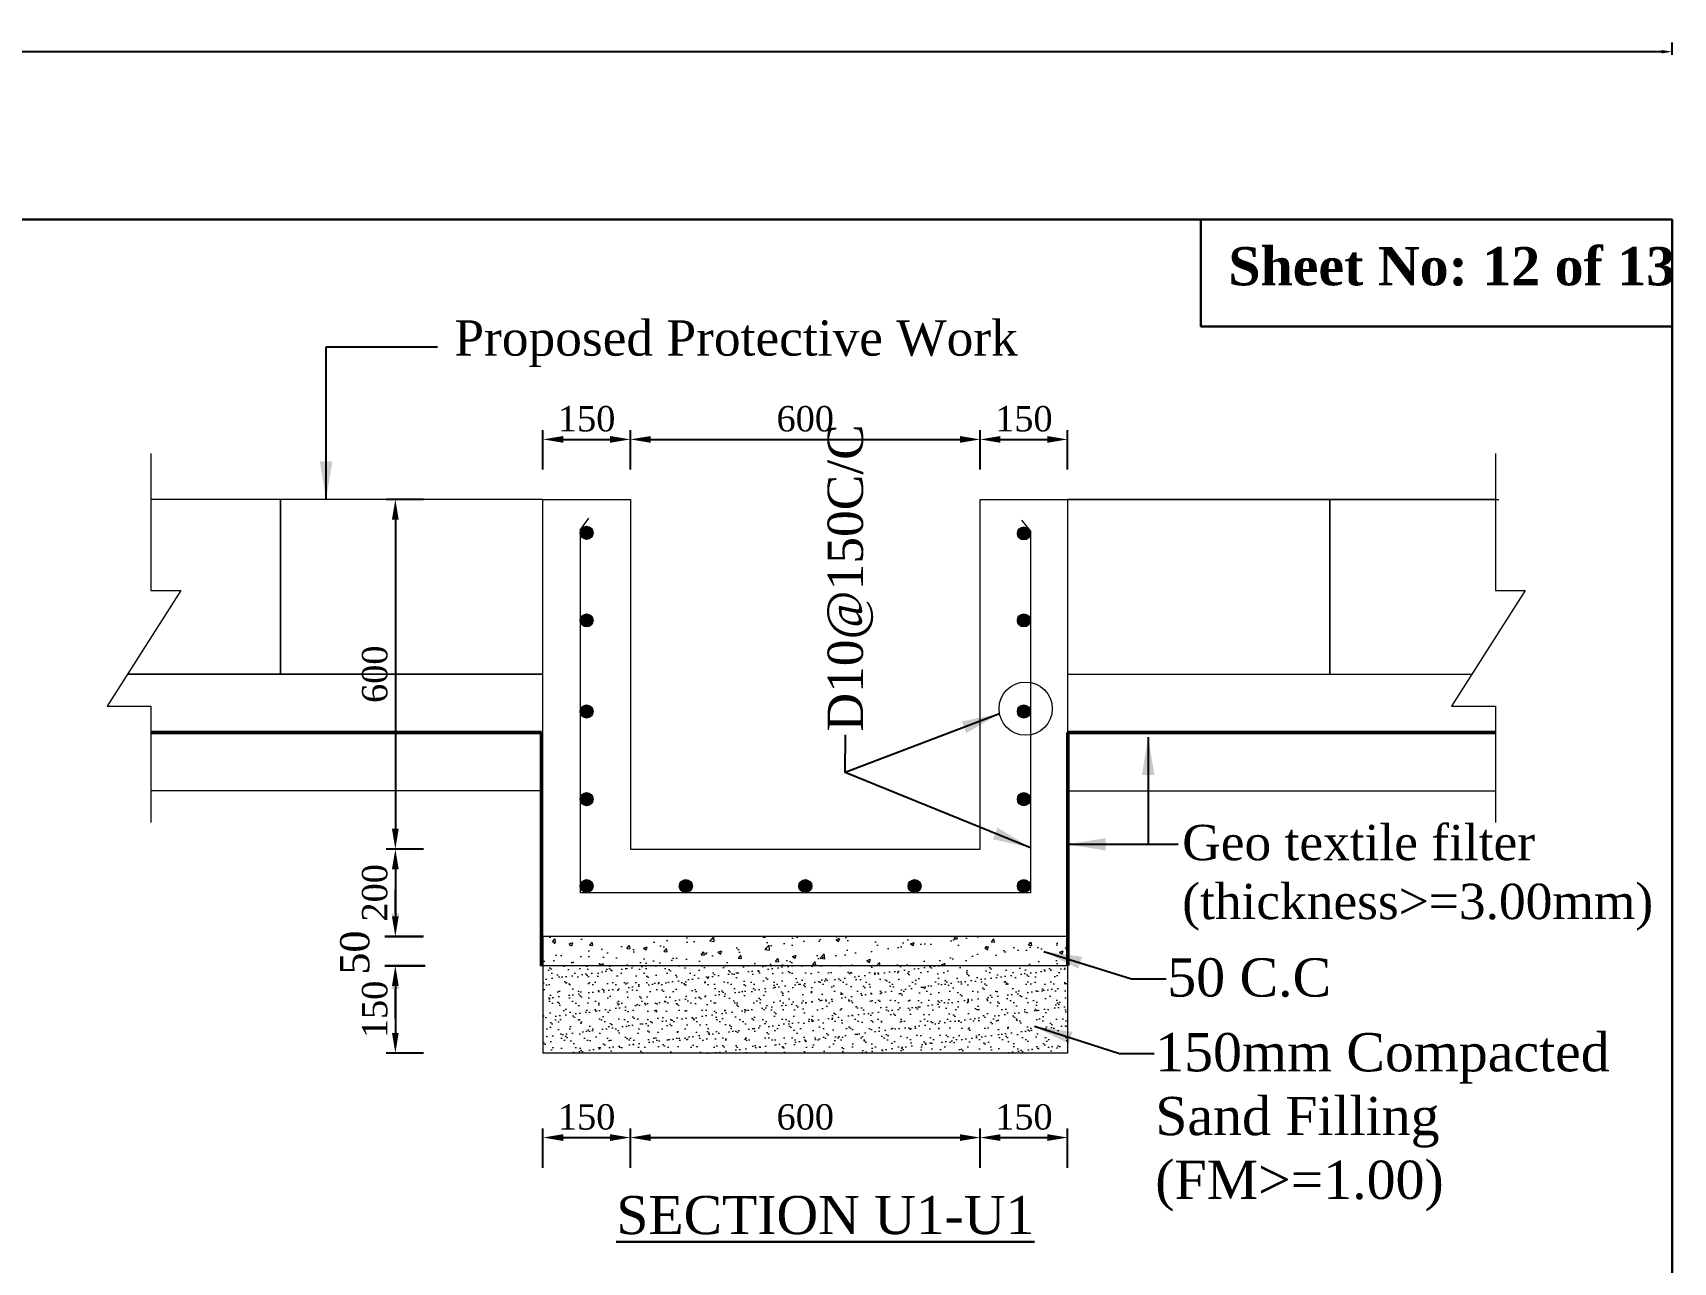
# Model space of a CAD drawing. Header units: metres. Extents: x -1354 to 3686, y -9962 to -7697.
# Drawn here: x 1560.1 to 1624.8, y -8952.7 to -8904.2 of the extents above; entities that cross this region are included whole.
import ezdxf

# ---------------------------------------------------------------- set-up
doc = ezdxf.new("R2010")
doc.units = ezdxf.units.M
doc.layers.add('Blocks', color=11, linetype='Continuous', lineweight=9)
doc.layers.add('LINE', color=7, linetype='Continuous')
doc.styles.get("Standard").update_dxf_attribs({"font": 'times.ttf'})
doc.dimstyles.get("Standard").update_dxf_attribs({"dimtxt": 0.5, "dimasz": 0.4075, "dimexe": 0.364, "dimexo": 0.219, "dimgap": 0.09, "dimtad": 0, "dimdec": 0, "dimlfac": 1000, "dimzin": 0, "dimdsep": 46, "dimtxsty": 'Standard', "dimcen": 0.09, "dimadec": 0, "dimazin": 0, "dimtfac": 1, "dimtdec": 0, "dimtofl": 0, "dimtmove": 0, "dimatfit": 3, "dimfxl": 1, "dimtolj": 1, "dimtzin": 0, "dimarcsym": 0})
pattern_1 = [(50, (1603.2644, -9579.1196), (1.4665866, -0.1283096), [0.1533525, -1.6868775]), (355, (1603.2644, -9579.1196), (-0.2837047, 1.538006), [0.122682, -1.349502]), (100.451, (1603.3866, -9579.1303), (1.182887, 1.4096893), [0.1303295, -1.4336245]), (46.1842, (1603.2644, -9578.7107), (2.1821863, -0.3384407), [0.230029, -2.530316]), (96.6356, (1603.4463, -9578.7389), (1.911104, 1.991776), [0.195494, -2.150437]), (351.184, (1603.2644, -9578.7107), (1.911107, 1.991772), [0.184023, -2.024253]), (21, (1603.4689, -9578.8129), (1.2204998, -0.8232374), [0.1533525, -1.6868775]), (326, (1603.4689, -9578.8129), (0.4975063, 1.482713), [0.122682, -1.349502]), (71.4514, (1603.5706, -9578.8815), (1.7180028, 0.659479), [0.1303295, -1.4336245]), (37.5, (1603.2644, -9579.1196), (0.02486326, 0.68066806), [0, -1.3331444, 0, -1.369949, 0, -1.3546137]), (7.5, (1603.2644, -9579.1196), (0.5378983, 0.8064536), [0, -0.7810754, 0, -1.3024739, 0, -0.51628675]), (327.5, (1602.80844, -9579.1196), (1.0915043, -0.0461164), [0, -0.511175, 0, -1.594866, 0, -2.1162645]), (317.5, (1602.604, -9579.1196), (1.1924399, 0.2046833), [0, -0.6645275, 0, -1.0591546, 0, -1.5028545])]
pattern_2 = [(37.5, (1603.2644, -9579.1196), (-0.01840036, 0.56282522), [0, -0.443992, 0, -0.49657, 0, -0.4746625]), (7.5, (1603.2644, -9579.1196), (0.5169518, 0.8243489), [0, -0.239522, 0, -0.400177, 0, -0.1533525]), (327.5, (1602.9051, -9579.1196), (0.90964123, 0.00165276), [0, -0.14605, 0, -0.52578, 0, -0.686435]), (317.5, (1602.9051, -9579.1196), (0.8780899, 0.2563687), [0, -0.073025, 0, -0.344678, 0, -0.394335])]

# ---------------------------------------------------------------- blocks, each defined once
blk = doc.blocks.new('*D191')
at = {"layer": 'Blocks', "color": 0, "lineweight": -2, "ltscale": 0.5}
for p, q in [((1433.036, -8905.081), (1433.036, -8904.597)), ((1624.794, -8905.081), (1624.794, -8904.597))]:
    blk.add_line(p, q, dxfattribs=at)
at = {"layer": 'Blocks', "color": 0, "linetype": 'ByBlock', "lineweight": -2, "ltscale": 0.5}
for p, q in [((1433.443, -8904.961), (1527.475, -8904.961)), ((1624.387, -8904.961), (1530.355, -8904.961))]:
    blk.add_line(p, q, dxfattribs=at)
at = {"layer": 'Blocks', "color": 0, "linetype": 'ByBlock', "lineweight": -3, "ltscale": 0.5}
for points in [[(1433.443, -8904.893), (1433.443, -8905.029), (1433.036, -8904.961)], [(1624.387, -8904.893), (1624.387, -8905.029), (1624.794, -8904.961)]]:
    blk.add_solid(points, dxfattribs=at)
at = {"layer": 'Defpoints', "color": 0, "linetype": 'ByBlock', "lineweight": -3, "ltscale": 0.5}
for p in [(1624.794, -8904.961), (1433.036, -8911.588), (1624.794, -8911.588)]:
    blk.add_point(p, dxfattribs=at)
at = {"layer": 'Blocks', "color": 0, "linetype": 'ByBlock', "lineweight": -2, "ltscale": 0.5, "insert": (1528.915, -8904.961), "char_height": 0.5, "attachment_point": 5}
blk.add_mtext('\\A1;191.76 m', dxfattribs=at)
blk = doc.blocks.new('*D192')
at = {"layer": 'Blocks', "color": 0, "lineweight": -2, "ltscale": 0.5}
for p, q in [((1580.245, -8921.451), (1580.245, -8919.895)), ((1581.045, -8920.259), (1582.895, -8920.259)), ((1583.695, -8921.451), (1583.695, -8919.895))]:
    blk.add_line(p, q, dxfattribs=at)
at = {"layer": 'Blocks', "color": 0, "lineweight": -3, "ltscale": 0.5}
for points in [[(1581.045, -8920.126), (1581.045, -8920.392), (1580.245, -8920.259)], [(1582.895, -8920.126), (1582.895, -8920.392), (1583.695, -8920.259)]]:
    blk.add_solid(points, dxfattribs=at)
at = {"layer": 'Defpoints', "color": 0, "lineweight": -3, "ltscale": 0.5}
for p in [(1583.695, -8920.259), (1580.245, -8921.67), (1583.695, -8921.67)]:
    blk.add_point(p, dxfattribs=at)
at = {"layer": 'Blocks', "color": 0, "lineweight": 30, "ltscale": 0.5, "insert": (1581.97, -8919.45), "char_height": 1, "attachment_point": 5}
blk.add_mtext('\\A1;150', dxfattribs=at)
blk = doc.blocks.new('*D193')
at = {"layer": 'Blocks', "color": 0, "lineweight": -2, "ltscale": 0.5}
for p, q in [((1597.495, -8921.451), (1597.495, -8919.895)), ((1598.295, -8920.259), (1600.145, -8920.259)), ((1600.945, -8921.451), (1600.945, -8919.895))]:
    blk.add_line(p, q, dxfattribs=at)
at = {"layer": 'Blocks', "color": 0, "lineweight": -3, "ltscale": 0.5}
for points in [[(1598.295, -8920.126), (1598.295, -8920.392), (1597.495, -8920.259)], [(1600.145, -8920.126), (1600.145, -8920.392), (1600.945, -8920.259)]]:
    blk.add_solid(points, dxfattribs=at)
at = {"layer": 'Defpoints', "color": 0, "lineweight": -3, "ltscale": 0.5}
for p in [(1600.945, -8920.259), (1597.495, -8921.67), (1600.945, -8921.67)]:
    blk.add_point(p, dxfattribs=at)
at = {"layer": 'Blocks', "color": 0, "lineweight": 30, "ltscale": 0.5, "insert": (1599.22, -8919.45), "char_height": 1, "attachment_point": 5}
blk.add_mtext('\\A1;150', dxfattribs=at)
blk = doc.blocks.new('*D194')
at = {"layer": 'Blocks', "color": 0, "lineweight": -2, "ltscale": 0.5}
for p, q in [((1583.695, -8921.451), (1583.695, -8919.895)), ((1584.495, -8920.259), (1596.695, -8920.259)), ((1597.495, -8921.451), (1597.495, -8919.895))]:
    blk.add_line(p, q, dxfattribs=at)
at = {"layer": 'Blocks', "color": 0, "lineweight": -3, "ltscale": 0.5}
for points in [[(1584.495, -8920.126), (1584.495, -8920.392), (1583.695, -8920.259)], [(1596.695, -8920.126), (1596.695, -8920.392), (1597.495, -8920.259)]]:
    blk.add_solid(points, dxfattribs=at)
at = {"layer": 'Defpoints', "color": 0, "lineweight": -3, "ltscale": 0.5}
for p in [(1597.495, -8920.259), (1583.695, -8921.67), (1597.495, -8921.67)]:
    blk.add_point(p, dxfattribs=at)
at = {"layer": 'Blocks', "color": 0, "lineweight": 30, "ltscale": 0.5, "insert": (1590.595, -8919.45), "char_height": 1, "attachment_point": 5}
blk.add_mtext('\\A1;600', dxfattribs=at)
blk = doc.blocks.new('*D195')
at = {"layer": 'Blocks', "color": 0, "lineweight": -2, "ltscale": 0.5}
for p, q in [((1575.537, -8922.625), (1574.058, -8922.625)), ((1574.422, -8923.425), (1574.422, -8935.625)), ((1575.537, -8936.425), (1574.058, -8936.425))]:
    blk.add_line(p, q, dxfattribs=at)
at = {"layer": 'Blocks', "color": 0, "lineweight": -3, "ltscale": 0.5}
for points in [[(1574.288, -8923.425), (1574.555, -8923.425), (1574.422, -8922.625)], [(1574.288, -8935.625), (1574.555, -8935.625), (1574.422, -8936.425)]]:
    blk.add_solid(points, dxfattribs=at)
at = {"layer": 'Defpoints', "color": 0, "lineweight": -3, "ltscale": 0.5}
for p in [(1575.756, -8922.625), (1574.422, -8936.425), (1575.756, -8936.425)]:
    blk.add_point(p, dxfattribs=at)
at = {"layer": 'Blocks', "color": 0, "lineweight": 30, "ltscale": 0.5, "insert": (1573.613, -8929.525), "char_height": 1, "attachment_point": 5, "rotation": 90}
blk.add_mtext('\\A1;600', dxfattribs=at)
blk = doc.blocks.new('*D196')
at = {"layer": 'Blocks', "color": 0, "lineweight": -2, "ltscale": 0.5}
for p, q in [((1575.537, -8936.425), (1574.058, -8936.425)), ((1574.422, -8937.225), (1574.422, -8939.075)), ((1575.537, -8939.875), (1574.058, -8939.875))]:
    blk.add_line(p, q, dxfattribs=at)
at = {"layer": 'Blocks', "color": 0, "lineweight": -3, "ltscale": 0.5}
for points in [[(1574.288, -8937.225), (1574.555, -8937.225), (1574.422, -8936.425)], [(1574.288, -8939.075), (1574.555, -8939.075), (1574.422, -8939.875)]]:
    blk.add_solid(points, dxfattribs=at)
at = {"layer": 'Defpoints', "color": 0, "lineweight": -3, "ltscale": 0.5}
for p in [(1575.756, -8936.425), (1574.422, -8939.875), (1575.756, -8939.875)]:
    blk.add_point(p, dxfattribs=at)
at = {"layer": 'Blocks', "color": 0, "lineweight": 30, "ltscale": 0.5, "insert": (1573.613, -8938.15), "char_height": 1, "attachment_point": 5, "rotation": 90}
blk.add_mtext('\\A1;200', dxfattribs=at)
blk = doc.blocks.new('*D197')
at = {"layer": 'Blocks', "color": 0, "lineweight": -2, "ltscale": 0.5}
for p, q in [((1580.245, -8949), (1580.245, -8947.443)), ((1583.695, -8949), (1583.695, -8947.443)), ((1581.045, -8947.807), (1582.895, -8947.807))]:
    blk.add_line(p, q, dxfattribs=at)
at = {"layer": 'Blocks', "color": 0, "lineweight": -3, "ltscale": 0.5}
for points in [[(1581.045, -8947.674), (1581.045, -8947.941), (1580.245, -8947.807)], [(1582.895, -8947.674), (1582.895, -8947.941), (1583.695, -8947.807)]]:
    blk.add_solid(points, dxfattribs=at)
at = {"layer": 'Defpoints', "color": 0, "lineweight": -3, "ltscale": 0.5}
for p in [(1583.695, -8947.807), (1580.245, -8949.219), (1583.695, -8949.219)]:
    blk.add_point(p, dxfattribs=at)
at = {"layer": 'Blocks', "color": 0, "lineweight": 30, "ltscale": 0.5, "insert": (1581.97, -8946.999), "char_height": 1, "attachment_point": 5}
blk.add_mtext('\\A1;150', dxfattribs=at)
blk = doc.blocks.new('*D198')
at = {"layer": 'Blocks', "color": 0, "lineweight": -2, "ltscale": 0.5}
for p, q in [((1597.495, -8949), (1597.495, -8947.443)), ((1600.945, -8949), (1600.945, -8947.443)), ((1598.295, -8947.807), (1600.145, -8947.807))]:
    blk.add_line(p, q, dxfattribs=at)
at = {"layer": 'Blocks', "color": 0, "lineweight": -3, "ltscale": 0.5}
for points in [[(1598.295, -8947.674), (1598.295, -8947.941), (1597.495, -8947.807)], [(1600.145, -8947.674), (1600.145, -8947.941), (1600.945, -8947.807)]]:
    blk.add_solid(points, dxfattribs=at)
at = {"layer": 'Defpoints', "color": 0, "lineweight": -3, "ltscale": 0.5}
for p in [(1600.945, -8947.807), (1597.495, -8949.219), (1600.945, -8949.219)]:
    blk.add_point(p, dxfattribs=at)
at = {"layer": 'Blocks', "color": 0, "lineweight": 30, "ltscale": 0.5, "insert": (1599.22, -8946.999), "char_height": 1, "attachment_point": 5}
blk.add_mtext('\\A1;150', dxfattribs=at)
blk = doc.blocks.new('*D199')
at = {"layer": 'Blocks', "color": 0, "lineweight": -2, "ltscale": 0.5}
for p, q in [((1583.695, -8949), (1583.695, -8947.443)), ((1597.495, -8949), (1597.495, -8947.443)), ((1584.495, -8947.807), (1596.695, -8947.807))]:
    blk.add_line(p, q, dxfattribs=at)
at = {"layer": 'Blocks', "color": 0, "lineweight": -3, "ltscale": 0.5}
for points in [[(1584.495, -8947.674), (1584.495, -8947.941), (1583.695, -8947.807)], [(1596.695, -8947.674), (1596.695, -8947.941), (1597.495, -8947.807)]]:
    blk.add_solid(points, dxfattribs=at)
at = {"layer": 'Defpoints', "color": 0, "lineweight": -3, "ltscale": 0.5}
for p in [(1597.495, -8947.807), (1583.695, -8949.219), (1597.495, -8949.219)]:
    blk.add_point(p, dxfattribs=at)
at = {"layer": 'Blocks', "color": 0, "lineweight": 30, "ltscale": 0.5, "insert": (1590.595, -8946.999), "char_height": 1, "attachment_point": 5}
blk.add_mtext('\\A1;600', dxfattribs=at)
blk = doc.blocks.new('*D200')
at = {"layer": 'Blocks', "color": 0, "lineweight": -2, "ltscale": 0.5}
for p, q in [((1575.537, -8941.025), (1574.058, -8941.025)), ((1574.422, -8941.825), (1574.422, -8943.675)), ((1575.537, -8944.475), (1574.058, -8944.475))]:
    blk.add_line(p, q, dxfattribs=at)
at = {"layer": 'Blocks', "color": 0, "lineweight": -3, "ltscale": 0.5}
for points in [[(1574.288, -8941.825), (1574.555, -8941.825), (1574.422, -8941.025)], [(1574.288, -8943.675), (1574.555, -8943.675), (1574.422, -8944.475)]]:
    blk.add_solid(points, dxfattribs=at)
at = {"layer": 'Defpoints', "color": 0, "lineweight": -3, "ltscale": 0.5}
for p in [(1575.756, -8941.025), (1574.422, -8944.475), (1575.756, -8944.475)]:
    blk.add_point(p, dxfattribs=at)
at = {"layer": 'Blocks', "color": 0, "lineweight": 30, "ltscale": 0.5, "insert": (1573.613, -8942.75), "char_height": 1, "attachment_point": 5, "rotation": 90}
blk.add_mtext('\\A1;150', dxfattribs=at)
blk = doc.blocks.new('*D318')
at = {"layer": 'Blocks', "color": 0, "lineweight": -2, "ltscale": 0.5}
for p, q in [((1433.036, -8905.081), (1433.036, -8904.597)), ((1624.794, -8905.081), (1624.794, -8904.597))]:
    blk.add_line(p, q, dxfattribs=at)
at = {"layer": 'Blocks', "color": 0, "linetype": 'ByBlock', "lineweight": -2, "ltscale": 0.5}
for p, q in [((1433.443, -8904.961), (1527.475, -8904.961)), ((1624.387, -8904.961), (1530.355, -8904.961))]:
    blk.add_line(p, q, dxfattribs=at)
at = {"layer": 'Blocks', "color": 0, "linetype": 'ByBlock', "lineweight": -3, "ltscale": 0.5}
for points in [[(1433.443, -8904.893), (1433.443, -8905.029), (1433.036, -8904.961)], [(1624.387, -8904.893), (1624.387, -8905.029), (1624.794, -8904.961)]]:
    blk.add_solid(points, dxfattribs=at)
at = {"layer": 'Defpoints', "color": 0, "linetype": 'ByBlock', "lineweight": -3, "ltscale": 0.5}
for p in [(1624.794, -8904.961), (1433.036, -8911.588), (1624.794, -8911.588)]:
    blk.add_point(p, dxfattribs=at)
at = {"layer": 'Blocks', "color": 0, "linetype": 'ByBlock', "lineweight": -2, "ltscale": 0.5, "insert": (1528.915, -8904.961), "char_height": 0.5, "attachment_point": 5}
blk.add_mtext('\\A1;191.76 m', dxfattribs=at)
blk = doc.blocks.new('*D319')
at = {"layer": 'Blocks', "color": 0, "lineweight": -2, "ltscale": 0.5}
for p, q in [((1580.245, -8921.451), (1580.245, -8919.895)), ((1581.045, -8920.259), (1582.895, -8920.259)), ((1583.695, -8921.451), (1583.695, -8919.895))]:
    blk.add_line(p, q, dxfattribs=at)
at = {"layer": 'Blocks', "color": 0, "lineweight": -3, "ltscale": 0.5}
for points in [[(1581.045, -8920.126), (1581.045, -8920.392), (1580.245, -8920.259)], [(1582.895, -8920.126), (1582.895, -8920.392), (1583.695, -8920.259)]]:
    blk.add_solid(points, dxfattribs=at)
at = {"layer": 'Defpoints', "color": 0, "lineweight": -3, "ltscale": 0.5}
for p in [(1583.695, -8920.259), (1580.245, -8921.67), (1583.695, -8921.67)]:
    blk.add_point(p, dxfattribs=at)
at = {"layer": 'Blocks', "color": 0, "lineweight": 30, "ltscale": 0.5, "insert": (1581.97, -8919.45), "char_height": 1, "attachment_point": 5}
blk.add_mtext('\\A1;150', dxfattribs=at)
blk = doc.blocks.new('*D320')
at = {"layer": 'Blocks', "color": 0, "lineweight": -2, "ltscale": 0.5}
for p, q in [((1597.495, -8921.451), (1597.495, -8919.895)), ((1598.295, -8920.259), (1600.145, -8920.259)), ((1600.945, -8921.451), (1600.945, -8919.895))]:
    blk.add_line(p, q, dxfattribs=at)
at = {"layer": 'Blocks', "color": 0, "lineweight": -3, "ltscale": 0.5}
for points in [[(1598.295, -8920.126), (1598.295, -8920.392), (1597.495, -8920.259)], [(1600.145, -8920.126), (1600.145, -8920.392), (1600.945, -8920.259)]]:
    blk.add_solid(points, dxfattribs=at)
at = {"layer": 'Defpoints', "color": 0, "lineweight": -3, "ltscale": 0.5}
for p in [(1600.945, -8920.259), (1597.495, -8921.67), (1600.945, -8921.67)]:
    blk.add_point(p, dxfattribs=at)
at = {"layer": 'Blocks', "color": 0, "lineweight": 30, "ltscale": 0.5, "insert": (1599.22, -8919.45), "char_height": 1, "attachment_point": 5}
blk.add_mtext('\\A1;150', dxfattribs=at)
blk = doc.blocks.new('*D321')
at = {"layer": 'Blocks', "color": 0, "lineweight": -2, "ltscale": 0.5}
for p, q in [((1583.695, -8921.451), (1583.695, -8919.895)), ((1584.495, -8920.259), (1596.695, -8920.259)), ((1597.495, -8921.451), (1597.495, -8919.895))]:
    blk.add_line(p, q, dxfattribs=at)
at = {"layer": 'Blocks', "color": 0, "lineweight": -3, "ltscale": 0.5}
for points in [[(1584.495, -8920.126), (1584.495, -8920.392), (1583.695, -8920.259)], [(1596.695, -8920.126), (1596.695, -8920.392), (1597.495, -8920.259)]]:
    blk.add_solid(points, dxfattribs=at)
at = {"layer": 'Defpoints', "color": 0, "lineweight": -3, "ltscale": 0.5}
for p in [(1597.495, -8920.259), (1583.695, -8921.67), (1597.495, -8921.67)]:
    blk.add_point(p, dxfattribs=at)
at = {"layer": 'Blocks', "color": 0, "lineweight": 30, "ltscale": 0.5, "insert": (1590.595, -8919.45), "char_height": 1, "attachment_point": 5}
blk.add_mtext('\\A1;600', dxfattribs=at)
blk = doc.blocks.new('*D322')
at = {"layer": 'Blocks', "color": 0, "lineweight": -2, "ltscale": 0.5}
for p, q in [((1575.537, -8922.625), (1574.058, -8922.625)), ((1574.422, -8923.425), (1574.422, -8935.625)), ((1575.537, -8936.425), (1574.058, -8936.425))]:
    blk.add_line(p, q, dxfattribs=at)
at = {"layer": 'Blocks', "color": 0, "lineweight": -3, "ltscale": 0.5}
for points in [[(1574.288, -8923.425), (1574.555, -8923.425), (1574.422, -8922.625)], [(1574.288, -8935.625), (1574.555, -8935.625), (1574.422, -8936.425)]]:
    blk.add_solid(points, dxfattribs=at)
at = {"layer": 'Defpoints', "color": 0, "lineweight": -3, "ltscale": 0.5}
for p in [(1575.756, -8922.625), (1574.422, -8936.425), (1575.756, -8936.425)]:
    blk.add_point(p, dxfattribs=at)
at = {"layer": 'Blocks', "color": 0, "lineweight": 30, "ltscale": 0.5, "insert": (1573.613, -8929.525), "char_height": 1, "attachment_point": 5, "rotation": 90}
blk.add_mtext('\\A1;600', dxfattribs=at)
blk = doc.blocks.new('*D323')
at = {"layer": 'Blocks', "color": 0, "lineweight": -2, "ltscale": 0.5}
for p, q in [((1575.537, -8936.425), (1574.058, -8936.425)), ((1574.422, -8937.225), (1574.422, -8939.075)), ((1575.537, -8939.875), (1574.058, -8939.875))]:
    blk.add_line(p, q, dxfattribs=at)
at = {"layer": 'Blocks', "color": 0, "lineweight": -3, "ltscale": 0.5}
for points in [[(1574.288, -8937.225), (1574.555, -8937.225), (1574.422, -8936.425)], [(1574.288, -8939.075), (1574.555, -8939.075), (1574.422, -8939.875)]]:
    blk.add_solid(points, dxfattribs=at)
at = {"layer": 'Defpoints', "color": 0, "lineweight": -3, "ltscale": 0.5}
for p in [(1575.756, -8936.425), (1574.422, -8939.875), (1575.756, -8939.875)]:
    blk.add_point(p, dxfattribs=at)
at = {"layer": 'Blocks', "color": 0, "lineweight": 30, "ltscale": 0.5, "insert": (1573.613, -8938.15), "char_height": 1, "attachment_point": 5, "rotation": 90}
blk.add_mtext('\\A1;200', dxfattribs=at)
blk = doc.blocks.new('*D324')
at = {"layer": 'Blocks', "color": 0, "lineweight": -2, "ltscale": 0.5}
for p, q in [((1580.245, -8949), (1580.245, -8947.443)), ((1583.695, -8949), (1583.695, -8947.443)), ((1581.045, -8947.807), (1582.895, -8947.807))]:
    blk.add_line(p, q, dxfattribs=at)
at = {"layer": 'Blocks', "color": 0, "lineweight": -3, "ltscale": 0.5}
for points in [[(1581.045, -8947.674), (1581.045, -8947.941), (1580.245, -8947.807)], [(1582.895, -8947.674), (1582.895, -8947.941), (1583.695, -8947.807)]]:
    blk.add_solid(points, dxfattribs=at)
at = {"layer": 'Defpoints', "color": 0, "lineweight": -3, "ltscale": 0.5}
for p in [(1583.695, -8947.807), (1580.245, -8949.219), (1583.695, -8949.219)]:
    blk.add_point(p, dxfattribs=at)
at = {"layer": 'Blocks', "color": 0, "lineweight": 30, "ltscale": 0.5, "insert": (1581.97, -8946.999), "char_height": 1, "attachment_point": 5}
blk.add_mtext('\\A1;150', dxfattribs=at)
blk = doc.blocks.new('*D325')
at = {"layer": 'Blocks', "color": 0, "lineweight": -2, "ltscale": 0.5}
for p, q in [((1597.495, -8949), (1597.495, -8947.443)), ((1600.945, -8949), (1600.945, -8947.443)), ((1598.295, -8947.807), (1600.145, -8947.807))]:
    blk.add_line(p, q, dxfattribs=at)
at = {"layer": 'Blocks', "color": 0, "lineweight": -3, "ltscale": 0.5}
for points in [[(1598.295, -8947.674), (1598.295, -8947.941), (1597.495, -8947.807)], [(1600.145, -8947.674), (1600.145, -8947.941), (1600.945, -8947.807)]]:
    blk.add_solid(points, dxfattribs=at)
at = {"layer": 'Defpoints', "color": 0, "lineweight": -3, "ltscale": 0.5}
for p in [(1600.945, -8947.807), (1597.495, -8949.219), (1600.945, -8949.219)]:
    blk.add_point(p, dxfattribs=at)
at = {"layer": 'Blocks', "color": 0, "lineweight": 30, "ltscale": 0.5, "insert": (1599.22, -8946.999), "char_height": 1, "attachment_point": 5}
blk.add_mtext('\\A1;150', dxfattribs=at)
blk = doc.blocks.new('*D326')
at = {"layer": 'Blocks', "color": 0, "lineweight": -2, "ltscale": 0.5}
for p, q in [((1583.695, -8949), (1583.695, -8947.443)), ((1597.495, -8949), (1597.495, -8947.443)), ((1584.495, -8947.807), (1596.695, -8947.807))]:
    blk.add_line(p, q, dxfattribs=at)
at = {"layer": 'Blocks', "color": 0, "lineweight": -3, "ltscale": 0.5}
for points in [[(1584.495, -8947.674), (1584.495, -8947.941), (1583.695, -8947.807)], [(1596.695, -8947.674), (1596.695, -8947.941), (1597.495, -8947.807)]]:
    blk.add_solid(points, dxfattribs=at)
at = {"layer": 'Defpoints', "color": 0, "lineweight": -3, "ltscale": 0.5}
for p in [(1597.495, -8947.807), (1583.695, -8949.219), (1597.495, -8949.219)]:
    blk.add_point(p, dxfattribs=at)
at = {"layer": 'Blocks', "color": 0, "lineweight": 30, "ltscale": 0.5, "insert": (1590.595, -8946.999), "char_height": 1, "attachment_point": 5}
blk.add_mtext('\\A1;600', dxfattribs=at)
blk = doc.blocks.new('*D327')
at = {"layer": 'Blocks', "color": 0, "lineweight": -2, "ltscale": 0.5}
for p, q in [((1575.537, -8941.025), (1574.058, -8941.025)), ((1574.422, -8941.825), (1574.422, -8943.675)), ((1575.537, -8944.475), (1574.058, -8944.475))]:
    blk.add_line(p, q, dxfattribs=at)
at = {"layer": 'Blocks', "color": 0, "lineweight": -3, "ltscale": 0.5}
for points in [[(1574.288, -8941.825), (1574.555, -8941.825), (1574.422, -8941.025)], [(1574.288, -8943.675), (1574.555, -8943.675), (1574.422, -8944.475)]]:
    blk.add_solid(points, dxfattribs=at)
at = {"layer": 'Defpoints', "color": 0, "lineweight": -3, "ltscale": 0.5}
for p in [(1575.756, -8941.025), (1574.422, -8944.475), (1575.756, -8944.475)]:
    blk.add_point(p, dxfattribs=at)
at = {"layer": 'Blocks', "color": 0, "lineweight": 30, "ltscale": 0.5, "insert": (1573.613, -8942.75), "char_height": 1, "attachment_point": 5, "rotation": 90}
blk.add_mtext('\\A1;150', dxfattribs=at)

msp = doc.modelspace()

# ---------------------------------------------------------------- hatches: boundary and pattern name
at = {"layer": 'Blocks', "lineweight": 13, "ltscale": 0.05}
for points in [[(1581.71284, -8923.945282, 1), (1582.227195, -8923.945282, 1)], [(1581.71284, -8923.945282, 1), (1582.227195, -8923.945282, 1)], [(1598.96284, -8923.967251, 1), (1599.477195, -8923.967251, 1)], [(1598.96284, -8923.967251, 1), (1599.477195, -8923.967251, 1)], [(1581.71284, -8927.39843, 1), (1582.227195, -8927.39843, 1)], [(1581.71284, -8927.39843, 1), (1582.227195, -8927.39843, 1)], [(1598.96284, -8927.39843, 1), (1599.477195, -8927.39843, 1)], [(1598.96284, -8927.39843, 1), (1599.477195, -8927.39843, 1)], [(1581.71284, -8930.995163, 1), (1582.227195, -8930.995163, 1)], [(1581.71284, -8930.995163, 1), (1582.227195, -8930.995163, 1)], [(1598.96284, -8930.995163, 1), (1599.477195, -8930.995163, 1)], [(1598.96284, -8930.995163, 1), (1599.477195, -8930.995163, 1)], [(1581.71284, -8934.45458, 1), (1582.227195, -8934.45458, 1)], [(1581.71284, -8934.45458, 1), (1582.227195, -8934.45458, 1)], [(1598.96284, -8934.45458, 1), (1599.477195, -8934.45458, 1)], [(1598.96284, -8934.45458, 1), (1599.477195, -8934.45458, 1)], [(1581.71284, -8937.881337, 1), (1582.227195, -8937.881337, 1)], [(1581.71284, -8937.881337, 1), (1582.227195, -8937.881337, 1)], [(1585.62631, -8937.881337, 1), (1586.140665, -8937.881337, 1)], [(1585.62631, -8937.881337, 1), (1586.140665, -8937.881337, 1)], [(1590.340838, -8937.881337, 1), (1590.855193, -8937.881337, 1)], [(1590.340838, -8937.881337, 1), (1590.855193, -8937.881337, 1)], [(1594.652016, -8937.881337, 1), (1595.166371, -8937.881337, 1)], [(1594.652016, -8937.881337, 1), (1595.166371, -8937.881337, 1)], [(1598.96284, -8937.881337, 1), (1599.477195, -8937.881337, 1)], [(1598.96284, -8937.881337, 1), (1599.477195, -8937.881337, 1)]]:
    msp.add_hatch(color=0, dxfattribs=at).paths.add_polyline_path(points)
at = {"layer": 'Blocks', "lineweight": 5, "ltscale": 0.05}
h = msp.add_hatch(dxfattribs=at)
h.set_pattern_fill('AR-CONC', color=0, scale=0.00805, style=0)
h.set_pattern_definition(pattern_1)
h.paths.add_polyline_path([(1580.245017, -8941.025328), (1600.945017, -8941.025328), (1600.945017, -8939.875328), (1580.245017, -8939.875328)])
h = msp.add_hatch(dxfattribs=at)
h.set_pattern_fill('AR-CONC', color=0, scale=0.00805, style=0)
h.set_pattern_definition(pattern_1)
h.paths.add_polyline_path([(1580.245017, -8941.025328), (1600.945017, -8941.025328), (1600.945017, -8939.875328), (1580.245017, -8939.875328)])
h = msp.add_hatch(dxfattribs=at)
h.set_pattern_fill('AR-SAND', color=0, scale=0.0115, style=0)
h.set_pattern_definition(pattern_2)
h.paths.add_polyline_path([(1580.245017, -8944.475328), (1600.945017, -8944.475328), (1600.945017, -8941.025328), (1580.245017, -8941.025328)])
h = msp.add_hatch(dxfattribs=at)
h.set_pattern_fill('AR-SAND', color=0, scale=0.0115, style=0)
h.set_pattern_definition(pattern_2)
h.paths.add_polyline_path([(1580.245017, -8944.475328), (1600.945017, -8944.475328), (1600.945017, -8941.025328), (1580.245017, -8941.025328)])

# ---------------------------------------------------------------- linework, layer by layer
at = {"color": 7, "linetype": 'ByBlock', "lineweight": 30}
msp.add_lwpolyline([(1624.794109, -8911.588288), (1606.204581, -8911.588288), (1606.204581, -8915.801385), (1624.794109, -8915.801385)], close=True, dxfattribs=at)
msp.add_lwpolyline([(1624.794109, -8911.588288), (1606.204581, -8911.588288), (1606.204581, -8915.801385), (1624.794109, -8915.801385)], close=True, dxfattribs=at)
at = {"layer": 'Blocks', "color": 0, "lineweight": 13, "ltscale": 0.05}
for p, q in [((1580.245017, -8922.625328), (1564.780808, -8922.625328)), ((1580.245017, -8922.625328), (1564.780808, -8922.625328)), ((1580.245017, -8939.875328), (1580.245017, -8922.625328)), ((1580.245017, -8922.625328), (1583.695017, -8922.625328)), ((1580.245017, -8939.875328), (1580.245017, -8922.625328)), ((1580.245017, -8922.625328), (1583.695017, -8922.625328)), ((1583.695017, -8922.625328), (1583.695017, -8936.425328)), ((1583.695017, -8922.625328), (1583.695017, -8936.425328)), ((1597.495017, -8936.425328), (1597.495017, -8922.625328)), ((1597.495017, -8922.625328), (1600.945017, -8922.625328)), ((1597.495017, -8936.425328), (1597.495017, -8922.625328)), ((1597.495017, -8922.625328), (1600.945017, -8922.625328)), ((1600.945017, -8922.625328), (1600.945017, -8939.875328)), ((1600.945017, -8922.625328), (1617.953714, -8922.625328)), ((1600.945017, -8922.625328), (1600.945017, -8939.875328)), ((1600.945017, -8922.625328), (1617.953714, -8922.625328)), ((1581.71284, -8923.839999), (1582.05829, -8923.372822)), ((1581.71284, -8923.839999), (1582.05829, -8923.372822)), ((1599.477195, -8923.864214), (1599.143486, -8923.447924)), ((1599.477195, -8923.864214), (1599.143486, -8923.447924)), ((1580.245017, -8929.525328), (1563.850938, -8929.525328)), ((1580.245017, -8929.525328), (1563.850938, -8929.525328)), ((1600.945017, -8929.525328), (1616.893959, -8929.525328)), ((1600.945017, -8929.525328), (1616.893959, -8929.525328)), ((1580.245017, -8934.125328), (1564.780808, -8934.125328)), ((1580.245017, -8934.125328), (1564.780808, -8934.125328)), ((1600.945017, -8934.125328), (1617.82383, -8934.125328)), ((1600.945017, -8934.125328), (1617.82383, -8934.125328)), ((1583.695017, -8936.425328), (1597.495017, -8936.425328)), ((1583.695017, -8936.425328), (1597.495017, -8936.425328)), ((1600.945017, -8939.875328), (1580.245017, -8939.875328)), ((1580.245017, -8939.875328), (1580.245017, -8941.025328)), ((1600.945017, -8939.875328), (1580.245017, -8939.875328)), ((1580.245017, -8939.875328), (1580.245017, -8941.025328)), ((1600.945017, -8939.875328), (1600.945017, -8941.025328)), ((1600.945017, -8939.875328), (1600.945017, -8941.025328)), ((1600.945017, -8941.025328), (1580.245017, -8941.025328)), ((1580.245017, -8941.025328), (1580.245017, -8944.475328)), ((1600.945017, -8941.025328), (1580.245017, -8941.025328)), ((1580.245017, -8941.025328), (1580.245017, -8944.475328)), ((1600.945017, -8941.025328), (1600.945017, -8944.475328)), ((1600.945017, -8941.025328), (1600.945017, -8944.475328)), ((1600.945017, -8944.475328), (1580.245017, -8944.475328)), ((1600.945017, -8944.475328), (1580.245017, -8944.475328))]:
    msp.add_line(p, q, dxfattribs=at)
at = {"layer": 'Blocks', "color": 0, "lineweight": 20, "ltscale": 0.05}
for p, q in [((1581.71284, -8923.839999), (1581.71284, -8938.150328)), ((1581.71284, -8923.839999), (1581.71284, -8938.150328)), ((1599.477195, -8923.864214), (1599.477195, -8938.150328)), ((1599.477195, -8923.864214), (1599.477195, -8938.150328)), ((1599.477195, -8938.150328), (1581.71284, -8938.150328)), ((1599.477195, -8938.150328), (1581.71284, -8938.150328))]:
    msp.add_line(p, q, dxfattribs=at)
at = {"layer": 'Blocks', "color": 0, "lineweight": 50, "ltscale": 0.05}
for p, q in [((1580.192651, -8931.825328), (1564.780808, -8931.825328)), ((1580.192651, -8931.825328), (1564.780808, -8931.825328)), ((1580.192651, -8931.825328), (1580.192651, -8941.039552)), ((1580.192651, -8931.825328), (1580.192651, -8941.039552)), ((1600.952299, -8931.825328), (1617.82383, -8931.825328)), ((1600.952299, -8931.825328), (1600.952299, -8941.023409)), ((1600.952299, -8931.825328), (1617.82383, -8931.825328)), ((1600.952299, -8931.825328), (1600.952299, -8941.023409))]:
    msp.add_line(p, q, dxfattribs=at)
at = {"layer": 'Blocks', "color": 0, "lineweight": 30, "ltscale": 0.5}
for p, q in [((1574.421719, -8938.955328), (1574.421719, -8938.035328)), ((1574.421719, -8938.955328), (1574.421719, -8938.035328)), ((1575.504365, -8939.875328), (1574.003119, -8939.875328)), ((1575.504365, -8939.875328), (1574.003119, -8939.875328)), ((1575.602868, -8941.025328), (1574.003119, -8941.025328)), ((1575.602868, -8941.025328), (1574.003119, -8941.025328)), ((1574.421719, -8941.945328), (1574.421719, -8943.089978)), ((1574.421719, -8941.945328), (1574.421719, -8943.089978))]:
    msp.add_line(p, q, dxfattribs=at)
at = {"layer": 'Blocks', "color": 0, "lineweight": 13, "ltscale": 0.05}
for points in [[(1564.780808, -8920.808755), (1564.780808, -8926.217785), (1565.95422, -8926.217785), (1563.050328, -8930.784338), (1564.780808, -8930.784338), (1564.780808, -8935.378124)], [(1564.780808, -8920.808755), (1564.780808, -8926.217785), (1565.95422, -8926.217785), (1563.050328, -8930.784338), (1564.780808, -8930.784338), (1564.780808, -8935.378124)], [(1617.82383, -8920.808755), (1617.82383, -8926.217785), (1618.997241, -8926.217785), (1616.093349, -8930.784338), (1617.82383, -8930.784338), (1617.82383, -8935.378124)], [(1617.82383, -8920.808755), (1617.82383, -8926.217785), (1618.997241, -8926.217785), (1616.093349, -8930.784338), (1617.82383, -8930.784338), (1617.82383, -8935.378124)], [(1563.850938, -8929.525328), (1569.895017, -8929.525328), (1569.895017, -8922.625328), (1564.780808, -8922.625328)], [(1563.850938, -8929.525328), (1569.895017, -8929.525328), (1569.895017, -8922.625328), (1564.780808, -8922.625328)], [(1617.82383, -8922.625328), (1611.295017, -8922.625328), (1611.295017, -8929.525328), (1616.893959, -8929.525328)], [(1617.82383, -8922.625328), (1611.295017, -8922.625328), (1611.295017, -8929.525328), (1616.893959, -8929.525328)]]:
    msp.add_lwpolyline(points, dxfattribs=at)
for points in [[(1569.895017, -8929.525328), (1580.245017, -8929.525328), (1580.245017, -8922.625328), (1569.895017, -8922.625328)], [(1569.895017, -8929.525328), (1580.245017, -8929.525328), (1580.245017, -8922.625328), (1569.895017, -8922.625328)], [(1600.945017, -8929.525328), (1611.295017, -8929.525328), (1611.295017, -8922.625328), (1600.945017, -8922.625328)], [(1600.945017, -8929.525328), (1611.295017, -8929.525328), (1611.295017, -8922.625328), (1600.945017, -8922.625328)]]:
    msp.add_lwpolyline(points, close=True, dxfattribs=at)
for centre, radius in [((1581.970017, -8923.945282), 0.257177), ((1581.970017, -8923.945282), 0.257177), ((1599.220017, -8923.967251), 0.257177), ((1599.220017, -8923.967251), 0.257177), ((1581.970017, -8927.39843), 0.257177), ((1581.970017, -8927.39843), 0.257177), ((1599.220017, -8927.39843), 0.257177), ((1599.220017, -8927.39843), 0.257177), ((1599.290735, -8930.883142), 1.04801), ((1599.290735, -8930.883142), 1.04801), ((1581.970017, -8930.995163), 0.257177), ((1581.970017, -8930.995163), 0.257177), ((1599.220017, -8930.995163), 0.257177), ((1599.220017, -8930.995163), 0.257177), ((1581.970017, -8934.45458), 0.257177), ((1581.970017, -8934.45458), 0.257177), ((1599.220017, -8934.45458), 0.257177), ((1599.220017, -8934.45458), 0.257177), ((1581.970017, -8937.881337), 0.257177), ((1581.970017, -8937.881337), 0.257177), ((1585.883488, -8937.881337), 0.257177), ((1585.883488, -8937.881337), 0.257177), ((1590.598016, -8937.881337), 0.257177), ((1590.598016, -8937.881337), 0.257177), ((1594.909194, -8937.881337), 0.257177), ((1594.909194, -8937.881337), 0.257177), ((1599.220017, -8937.881337), 0.257177), ((1599.220017, -8937.881337), 0.257177)]:
    msp.add_circle(centre, radius, dxfattribs=at)
at = {"layer": 'Blocks', "color": 0, "lineweight": 13, "ltscale": 0.5}
for points in [[(1574.268386, -8938.955328), (1574.575053, -8938.955328), (1574.421719, -8939.875328)], [(1574.268386, -8938.955328), (1574.575053, -8938.955328), (1574.421719, -8939.875328)], [(1574.268386, -8941.945328), (1574.575053, -8941.945328), (1574.421719, -8941.025328)], [(1574.268386, -8941.945328), (1574.575053, -8941.945328), (1574.421719, -8941.025328)]]:
    msp.add_solid(points, dxfattribs=at)
at = {"layer": 'LINE', "color": 1, "linetype": 'ByBlock', "lineweight": 30, "ltscale": 0.5}
msp.add_lwpolyline([(1433.035803, -9047.188804), (1433.035803, -8911.588288), (1624.794109, -8911.588288), (1624.794109, -9047.188804), (1433.035803, -9047.188804)], close=True, dxfattribs=at)
msp.add_lwpolyline([(1433.035803, -9047.188804), (1433.035803, -8911.588288), (1624.794109, -8911.588288), (1624.794109, -9047.188804), (1433.035803, -9047.188804)], close=True, dxfattribs=at)

# ---------------------------------------------------------------- texts
at = {"color": 7, "linetype": 'ByBlock', "lineweight": 30, "insert": (1607.287981, -8912.668445), "char_height": 1.51160635, "width": 80.81663148, "attachment_point": 1}
msp.add_mtext('{\\fTimes New Roman|b1|i0|c0|p18;Sheet No: 12 of 13}', dxfattribs=at)
at = {"color": 0, "linetype": 'ByBlock', "lineweight": 30, "ltscale": 0.5, "attachment_point": 1}
for s, insert, char_height, width in [('Proposed Protective Work', (1576.750896, -8915.559517), 1.39465363, 72.91423283), ('Proposed Protective Work', (1576.750896, -8915.559517), 1.39465363, 72.91423283), ('Geo textile filter\\P(thickness>=3.00mm) ', (1605.467922, -8935.468135), 1.39465363, 72.91423283), ('Geo textile filter\\P(thickness>=3.00mm) ', (1605.467922, -8935.468135), 1.39465363, 72.91423283), ('50 C.C', (1604.878542, -8940.732105), 1.5104099, 91.1268782), ('50 C.C', (1604.878542, -8940.732105), 1.5104099, 91.1268782), ('150mm Compacted\\PSand Filling\\P(FM>=1.00)', (1604.403302, -8943.68352), 1.51040988, 91.1268782), ('150mm Compacted\\PSand Filling\\P(FM>=1.00)', (1604.403302, -8943.68352), 1.51040988, 91.1268782), ('{\\LSECTION U1-U1}', (1583.140351, -8950.110744), 1.50622592, 66.12756405), ('{\\LSECTION U1-U1}', (1583.140351, -8950.110744), 1.50622592, 66.12756405)]:
    msp.add_mtext(s, dxfattribs=dict(at, insert=insert, char_height=char_height, width=width))
at = {"color": 0, "linetype": 'ByBlock', "lineweight": 30, "ltscale": 0.5, "insert": (1591.476111, -8931.782787), "char_height": 1.3946536, "width": 72.91423283, "attachment_point": 1, "rotation": 90}
msp.add_mtext('D10@150C/C', dxfattribs=at)
msp.add_mtext('D10@150C/C', dxfattribs=at)
at = {"layer": 'Blocks', "color": 0, "lineweight": 30, "ltscale": 0.5, "insert": (1572.828288, -8940.507822), "char_height": 1.15, "attachment_point": 5, "rotation": 90}
msp.add_mtext('\\A1;50', dxfattribs=at)
msp.add_mtext('\\A1;50', dxfattribs=at)

# ---------------------------------------------------------------- dimensions: what is measured, and where the dimension line sits
at = {"layer": 'Blocks', "color": 0, "linetype": 'ByBlock', "lineweight": -2, "ltscale": 0.5}
for picture in ['*D191', '*D318']:
    dim = msp.add_linear_dim(base=(1624.794109, -8904.960938), p1=(1433.035803, -8911.588288), p2=(1624.794109, -8911.588288), dimstyle='Standard', override={"dimdec": 2, "dimlfac": 1, "dimpost": ' m', "dimtdec": 2, "dimfxl": 0.12, "dimfxlon": 1}, dxfattribs=at)
    dim.commit()
    dim.dimension.update_dxf_attribs({"geometry": picture, "text_midpoint": (1528.914956, -8904.960938)})
at = {"layer": 'Blocks', "color": 0, "lineweight": 30, "ltscale": 0.5}
for base, p1, p2, text, picture, middle in [((1583.695017, -8920.259055), (1580.245017, -8921.670381), (1583.695017, -8921.670381), '150', '*D192', (1581.970017, -8920.259055)), ((1583.695017, -8920.259055), (1580.245017, -8921.670381), (1583.695017, -8921.670381), '150', '*D319', (1581.970017, -8920.259055)), ((1597.495017, -8920.259055), (1583.695017, -8921.670381), (1597.495017, -8921.670381), '600', '*D194', (1590.595017, -8920.259055)), ((1597.495017, -8920.259055), (1583.695017, -8921.670381), (1597.495017, -8921.670381), '600', '*D321', (1590.595017, -8920.259055)), ((1600.945017, -8920.259055), (1597.495017, -8921.670381), (1600.945017, -8921.670381), '150', '*D193', (1599.220017, -8920.259055)), ((1600.945017, -8920.259055), (1597.495017, -8921.670381), (1600.945017, -8921.670381), '150', '*D320', (1599.220017, -8920.259055)), ((1583.695017, -8947.807408), (1580.245017, -8949.218734), (1583.695017, -8949.218734), '150', '*D197', (1581.970017, -8947.807408)), ((1583.695017, -8947.807408), (1580.245017, -8949.218734), (1583.695017, -8949.218734), '150', '*D324', (1581.970017, -8947.807408)), ((1597.495017, -8947.807408), (1583.695017, -8949.218734), (1597.495017, -8949.218734), '600', '*D199', (1590.595017, -8947.807408)), ((1597.495017, -8947.807408), (1583.695017, -8949.218734), (1597.495017, -8949.218734), '600', '*D326', (1590.595017, -8947.807408)), ((1600.945017, -8947.807408), (1597.495017, -8949.218734), (1600.945017, -8949.218734), '150', '*D198', (1599.220017, -8947.807408)), ((1600.945017, -8947.807408), (1597.495017, -8949.218734), (1600.945017, -8949.218734), '150', '*D325', (1599.220017, -8947.807408))]:
    dim = msp.add_linear_dim(base=base, p1=p1, p2=p2, text=text, dimstyle='Standard', override={"dimtxt": 1, "dimasz": 0.8, "dimgap": 0.3, "dimtad": 1, "dimdec": 2, "dimlfac": 1, "dimpost": ' m', "dimtdec": 2, "dimfxl": 0.12}, dxfattribs=at)
    dim.commit()
    dim.dimension.update_dxf_attribs({"geometry": picture, "text_midpoint": middle, "dimtype": 160})
for base, p1, p2, text, picture, middle in [((1574.421719, -8936.425328), (1575.756215, -8922.625328), (1575.756215, -8936.425328), '600', '*D195', (1573.613068, -8929.525328)), ((1574.421719, -8936.425328), (1575.756215, -8922.625328), (1575.756215, -8936.425328), '600', '*D322', (1573.613068, -8929.525328)), ((1574.421719, -8939.875328), (1575.756215, -8936.425328), (1575.756215, -8939.875328), '200', '*D196', (1573.613068, -8938.150328)), ((1574.421719, -8939.875328), (1575.756215, -8936.425328), (1575.756215, -8939.875328), '200', '*D323', (1573.613068, -8938.150328)), ((1574.421719, -8944.475328), (1575.756215, -8941.025328), (1575.756215, -8944.475328), '150', '*D200', (1573.613068, -8942.750328)), ((1574.421719, -8944.475328), (1575.756215, -8941.025328), (1575.756215, -8944.475328), '150', '*D327', (1573.613068, -8942.750328))]:
    dim = msp.add_linear_dim(base=base, p1=p1, p2=p2, angle=90, text=text, dimstyle='Standard', override={"dimtxt": 1, "dimasz": 0.8, "dimgap": 0.3, "dimtad": 1, "dimdec": 2, "dimlfac": 1, "dimpost": ' m', "dimtdec": 2, "dimfxl": 0.12}, dxfattribs=at)
    dim.commit()
    dim.dimension.update_dxf_attribs({"geometry": picture, "text_midpoint": middle})

# ---------------------------------------------------------------- leaders
for points in [[(1571.689569, -8922.628385), (1571.689569, -8916.609472), (1576.085973, -8916.609472)], [(1571.689569, -8922.628385), (1571.689569, -8916.609472), (1576.085973, -8916.609472)], [(1598.261768, -8931.08202), (1592.169633, -8933.405959), (1592.188342, -8931.910517)], [(1598.261768, -8931.08202), (1592.169633, -8933.405959), (1592.188342, -8931.910517)], [(1599.477195, -8936.369681), (1592.169633, -8933.405959), (1592.188342, -8931.910517)], [(1599.477195, -8936.369681), (1592.169633, -8933.405959), (1592.188342, -8931.910517)], [(1604.124585, -8932.006184), (1604.124585, -8936.236463), (1605.306914, -8936.236463)], [(1604.124585, -8932.006184), (1604.124585, -8936.236463), (1605.306914, -8936.236463)], [(1600.952299, -8936.236463), (1604.715749, -8936.236463), (1605.151123, -8936.236463)], [(1600.952299, -8936.236463), (1604.715749, -8936.236463), (1605.151123, -8936.236463)], [(1600.010213, -8940.463653), (1603.467852, -8941.540209), (1604.838318, -8941.540209)], [(1600.010213, -8940.463653), (1603.467852, -8941.540209), (1604.838318, -8941.540209)], [(1599.638309, -8943.415068), (1602.992612, -8944.491624), (1604.363079, -8944.491624)], [(1599.638309, -8943.415068), (1602.992612, -8944.491624), (1604.363079, -8944.491624)]]:
    msp.add_leader(points, dimstyle='Standard', override={"dimtxt": 1.5, "dimasz": 1.5, "dimdec": 2, "dimlfac": 1, "dimpost": ' m', "dimtdec": 2, "dimfxl": 0.12}, dxfattribs=at)

doc.saveas('drawing.dxf')
